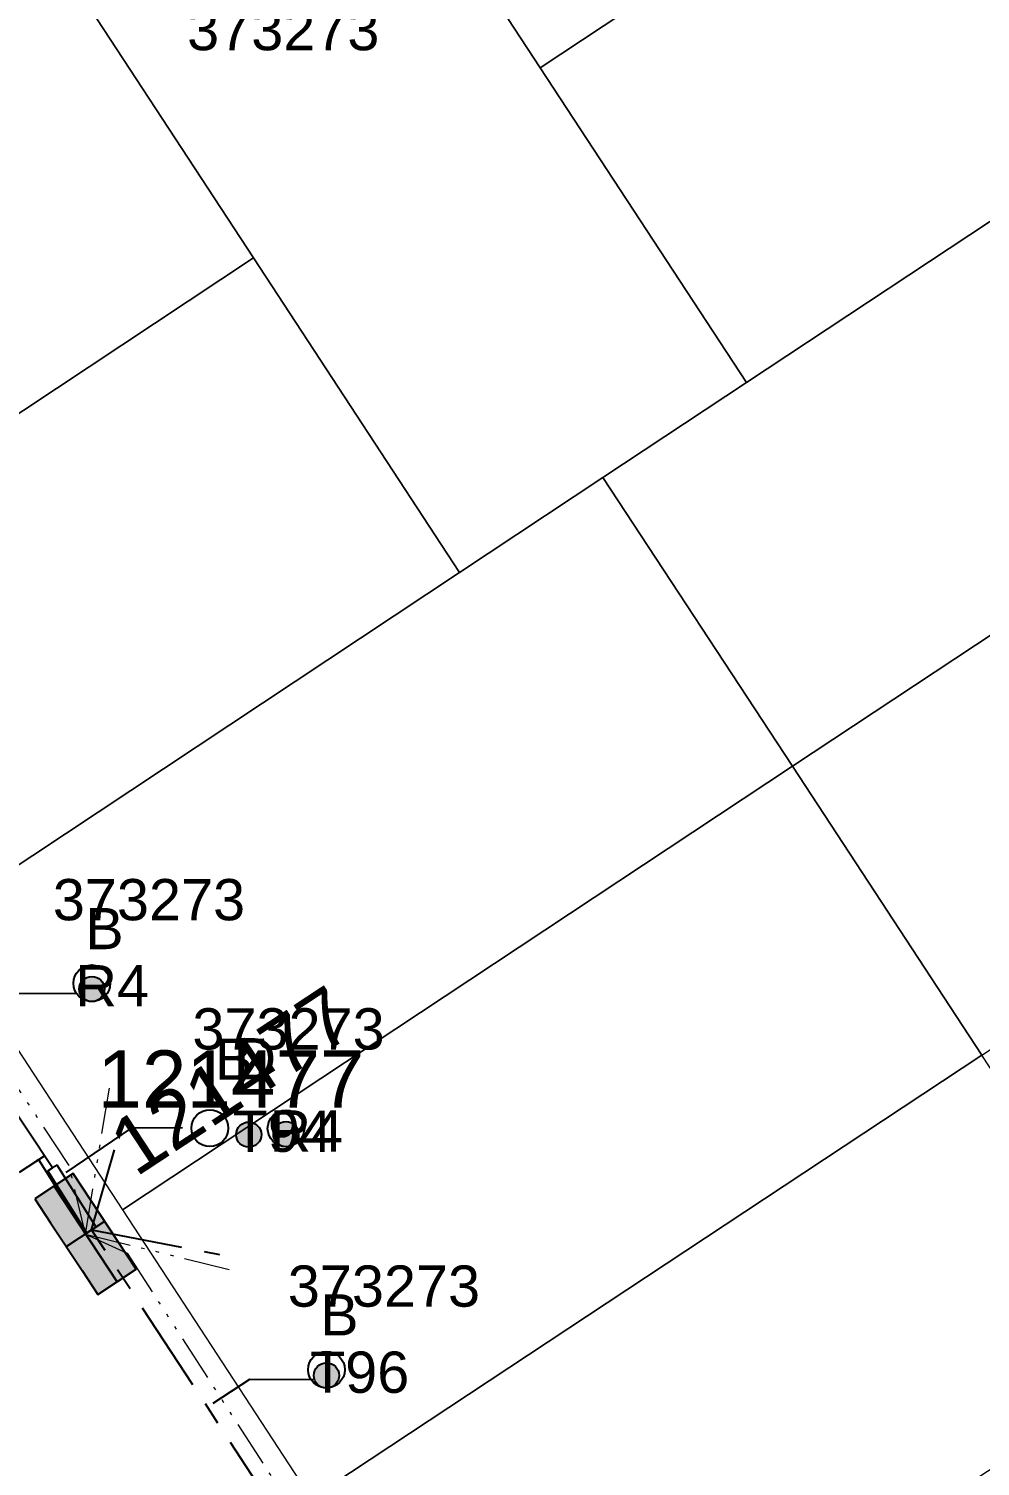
# Model space of a CAD drawing. Header units: metres. Extents: x 302829 to 303440, y 6270651 to 6271380.
# Drawn here: x 303127.3 to 303168.9, y 6270884.6 to 6270947.4 of the extents above; entities that cross this region are included whole.
import ezdxf
from ezdxf.enums import TextEntityAlignment as Align

# ---------------------------------------------------------------- set-up
doc = ezdxf.new("R2010")
doc.units = ezdxf.units.M
doc.linetypes.add('Cable Exist UG', pattern=[7, 4, -1, 1, -1])
doc.linetypes.add('PHANTOM2', pattern=[4.45, 2, -0.5, 0.15, -0.5, 0.15, -0.5, 0.15, -0.5])
doc.layers.get('0').update_dxf_attribs({"color": 6})
for name, color, linetype, lineweight in [('_User Miscellaneous4', 191, 'Continuous', 13), ('_User Miscellaneous5', 151, 'Continuous', 13), ('_User_LV_Exist', 5, 'Continuous', 25), ('Cadastre Land Parcels_SP_EXT', 96, 'Continuous', 15)]:
    doc.layers.add(name, color=color, linetype=linetype, lineweight=lineweight)
for name, color, linetype in [('Duct_SP_EXT', 40, 'Continuous'), ('SupportsUG_SP_LV_EXT', 7, 'Continuous'), ('Trench_SP_EXT', 7, 'Continuous')]:
    doc.layers.add(name, color=color, linetype=linetype)
doc.styles.add('iecARIAL', font='arial.ttf', dxfattribs={"height": 2})
doc.styles.get("Standard").update_dxf_attribs({"font": 'arial.ttf'})

# ---------------------------------------------------------------- blocks, each defined once
blk = doc.blocks.new('PILLAR_EXT')
blk.add_hatch(color=256).paths.add_polyline_path([(-2.5, 1), (-2.5, -1), (2.5, -1), (2.5, 1)])
for p, q in [((0, 1), (0, -1)), ((-2.5, 0), (2.5, 0))]:
    blk.add_line(p, q)
at = {"ltscale": 10}
blk.add_line((2.5, 0), (-2.5, 0), dxfattribs=at)
blk.add_lwpolyline([(-2.5, -1), (-1.25, -1), (1.25, -1), (2.5, -1), (2.5, 1), (-2.5, 1)], close=True)
at = {"width": 0.9, "flags": 8}
blk.add_attdef('ASSET_NUM', text='', height=2, rotation=90, dxfattribs=at).set_placement((-2, 4), align=Align.MIDDLE_LEFT)
for tag, p, flags in [('OWNED_BY', (0, -0.2), 9), ('STATE', (0, -0.4), 9), ('SUPPORT_TYPE', (0, -0.6), 9), ('USAGE', (0, -0.8), 9), ('LEGEND', (0, -1), 9), ('LOCATION', (0, -1.2), 9), ('NOTES', (0, -1.4), 9), ('STREETNAME', (0, -1.8), 9), ('SUBURB', (0, -2), 1), ('PARENT', (0, -1.6), 9)]:
    blk.add_attdef(tag, p, '', height=0.2, dxfattribs=dict(flags=flags))
blk = doc.blocks.new('DUCT_EXT')
blk.add_circle((0, 0.8), 0.8)
at = {"flags": 1}
blk.add_attdef('Z', (0, 0), '', height=0.2, dxfattribs=at)
at = {"flags": 9}
for tag, p in [('DUCT_CODE', (0, 0)), ('XSECT_TYPE', (0, -0.2)), ('STATE', (0, -0.6)), ('FB_REFERENCE', (0, -0.4)), ('NOTES', (0, -0.8))]:
    blk.add_attdef(tag, text='', height=0.2, dxfattribs=at).set_placement(p, align=Align.MIDDLE_LEFT)
blk = doc.blocks.new('CABLE_LARGE_EXT')
h = blk.add_hatch(color=256)
edge = h.paths.add_edge_path()
edge.add_arc((0, 0.55), 0.55, 0, 360)
blk.add_circle((0, 0.55), 0.55)
at = {"flags": 1}
blk.add_attdef('Z', (0, 0), '', height=0.2, dxfattribs=at)
at = {"flags": 9}
for tag, p in [('COND_CODE', (0, 0)), ('XSECT_SIZE', (0, -0.6)), ('STATE', (0, -0.4)), ('FB_REFERENCE', (0, -0.2)), ('NOTES', (0, -0.8))]:
    blk.add_attdef(tag, text='', height=0.2, dxfattribs=at).set_placement(p, align=Align.MIDDLE_LEFT)

msp = doc.modelspace()

# ---------------------------------------------------------------- linework, layer by layer
at = {"layer": '_User Miscellaneous4'}
for p, q in [((303128.176, 6270897.522), (303128.379, 6270897.65)), ((303129.887, 6270894.819), (303128.176, 6270897.522)), ((303128.582, 6270897.779), (303128.379, 6270897.65)), ((303130.293, 6270895.075), (303128.582, 6270897.779)), ((303130.293, 6270895.075), (303130.09, 6270894.947)), ((303129.887, 6270894.819), (303130.09, 6270894.947))]:
    msp.add_line(p, q, dxfattribs=at)
at = {"layer": '_User Miscellaneous5', "linetype": 'PHANTOM2'}
for points in [[(303129.825, 6270894.768), (303129.115, 6270897.758), (303129.115, 6270897.758), (303122.422, 6270907.88), (303122.983, 6270913.612)], [(303129.825, 6270894.768), (303130.929, 6270901.514)], [(303129.825, 6270894.768), (303136.415, 6270893.145)], [(303129.825, 6270894.768), (303131.643, 6270893.93), (303131.643, 6270893.93), (303138.894, 6270882.702), (303144.425, 6270880.931)]]:
    msp.add_lwpolyline(points, dxfattribs=at)
at = {"layer": '_User_LV_Exist', "linetype": 'Cable Exist UG'}
msp.add_lwpolyline([(303117.637, 6270891.333), (303127.78, 6270898.019), (303127.78, 6270898.019), (303129.825, 6270894.768)], dxfattribs=at)
at = {"layer": 'Cadastre Land Parcels_SP_EXT', "linetype": 'Continuous'}
for points in [[(303172.647, 6270960.857), (303165.134, 6270972.289), (303158.205, 6270973.725), (303139.426, 6270961.281), (303149.66, 6270945.648), (303172.647, 6270960.857)], [(303152.393, 6270927.774), (303158.661, 6270931.916), (303149.66, 6270945.648), (303139.426, 6270961.281), (303126.918, 6270952.993), (303137.153, 6270937.359), (303146.14, 6270923.631), (303152.393, 6270927.774)], [(303181.67, 6270947.126), (303172.647, 6270960.857), (303149.66, 6270945.648), (303158.661, 6270931.916), (303181.67, 6270947.126)], [(303137.153, 6270937.359), (303126.918, 6270952.993), (303125.088, 6270951.78), (303108.139, 6270940.55), (303106.719, 6270933.588), (303114.204, 6270922.151), (303137.153, 6270937.359)], [(303189.949, 6270934.53), (303181.67, 6270947.126), (303158.661, 6270931.916), (303152.393, 6270927.774), (303160.667, 6270915.174), (303189.949, 6270934.53)], [(303146.14, 6270923.631), (303137.153, 6270937.359), (303114.204, 6270922.151), (303123.19, 6270908.421), (303146.14, 6270923.631)], [(303198.227, 6270921.933), (303189.949, 6270934.53), (303160.667, 6270915.174), (303168.939, 6270902.575), (303198.227, 6270921.933)], [(303160.667, 6270915.174), (303152.393, 6270927.774), (303146.14, 6270923.631), (303123.19, 6270908.421), (303131.434, 6270895.824), (303160.667, 6270915.174)], [(303168.939, 6270902.575), (303160.667, 6270915.174), (303131.434, 6270895.824), (303139.678, 6270883.228), (303168.939, 6270902.575)], [(303177.323, 6270889.806), (303168.939, 6270902.575), (303139.678, 6270883.228), (303148.052, 6270870.461), (303177.323, 6270889.806)]]:
    msp.add_lwpolyline(points, close=True, dxfattribs=at)
at = {"layer": 'Duct_SP_EXT'}
for p, q in [((303128.176, 6270897.522), (303128.379, 6270897.65)), ((303129.887, 6270894.819), (303128.176, 6270897.522)), ((303128.582, 6270897.779), (303128.379, 6270897.65)), ((303130.293, 6270895.075), (303128.582, 6270897.779)), ((303130.293, 6270895.075), (303130.09, 6270894.947)), ((303129.887, 6270894.819), (303130.09, 6270894.947))]:
    msp.add_line(p, q, dxfattribs=at)
for points in [[(303129.446, 6270905.246), (303126.487, 6270905.266), (303124.527, 6270903.963)], [(303134.061, 6270899.402), (303131.822, 6270899.386), (303128.968, 6270897.452)], [(303139.758, 6270888.403), (303136.987, 6270888.425), (303135.374, 6270887.368)]]:
    msp.add_lwpolyline(points, dxfattribs=at)
at = {"layer": 'Trench_SP_EXT', "linetype": 'Cable Exist UG'}
for points in [[(303128.379, 6270897.65), (303121.873, 6270907.5), (303123.832, 6270912.692)], [(303126.949, 6270897.471), (303128.033, 6270898.175)], [(303130.09, 6270894.947), (303131.093, 6270898.449)], [(303143.944, 6270881.718), (303138.338, 6270882.332), (303138.338, 6270882.332), (303130.09, 6270894.947)], [(303130.09, 6270894.947), (303135.67, 6270893.877)]]:
    msp.add_lwpolyline(points, dxfattribs=at)

# ---------------------------------------------------------------- block references
at = {"layer": '_User_LV_Exist'}
ref = msp.add_blockref('PILLAR_EXT', (303129.825, 6270894.768), dxfattribs=dict(at, rotation=303.3448305678112))
ref.add_attrib('ASSET_NUM', '121477', dxfattribs={"layer": '0', "height": 2.5, "style": 'iecARIAL'}).set_placement((303130.345, 6270901.531), align=Align.MIDDLE_LEFT)
at = {"layer": 'Duct_SP_EXT'}
for name, p in [('DUCT_EXT', (303130.102, 6270904.907)), ('CABLE_LARGE_EXT', (303130.102, 6270904.907)), ('DUCT_EXT', (303135.25, 6270898.588)), ('DUCT_EXT', (303138.573, 6270898.578)), ('CABLE_LARGE_EXT', (303136.947, 6270898.555)), ('CABLE_LARGE_EXT', (303138.573, 6270898.578)), ('DUCT_EXT', (303140.338, 6270888.05)), ('CABLE_LARGE_EXT', (303140.338, 6270888.049))]:
    msp.add_blockref(name, p, dxfattribs=at)
at = {"layer": 'SupportsUG_SP_LV_EXT'}
ref = msp.add_blockref('PILLAR_EXT', (303129.825, 6270894.768), dxfattribs=dict(at, rotation=303.3448305678112))
ref.add_attrib('ASSET_NUM', '121477', dxfattribs={"layer": '0', "height": 2.5, "rotation": 33.34483, "style": 'iecARIAL'}).set_placement((303131.325, 6270898.268), align=Align.MIDDLE_LEFT)

# ---------------------------------------------------------------- texts
at = {"layer": 'Duct_SP_EXT'}
for s, p in [('373273', (303134.259, 6270946.414)), ('373273', (303128.399, 6270908.457)), ('B', (303129.813, 6270907.196)), ('R4', (303129.382, 6270904.702)), ('373273', (303134.488, 6270902.819)), ('B', (303135.475, 6270901.499)), ('D', (303136.324, 6270901.519)), ('T94', (303136.244, 6270898.352)), ('R4', (303137.853, 6270898.366)), ('373273', (303138.652, 6270891.598)), ('B', (303140.062, 6270890.342)), ('T96', (303139.619, 6270887.841))]:
    msp.add_text(s, height=1.8, dxfattribs=at).set_placement(p)

doc.saveas('drawing.dxf')
